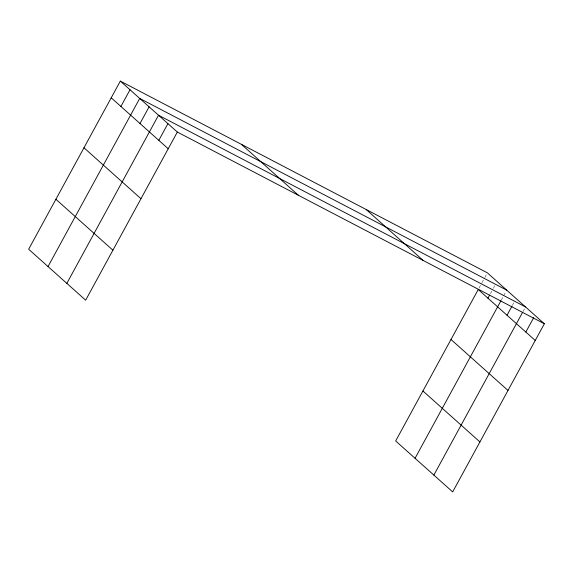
<?xml version="1.0" encoding="UTF-8"?>
<svg xmlns="http://www.w3.org/2000/svg" width="573" height="573" viewBox="0 0 573 573"><rect width="100%" height="100%" fill="white"/><g stroke="black" fill="none" stroke-linecap="round" stroke-linejoin="round"><path stroke-width="0.43" stroke-dasharray="2.87 2.15" d="M479.064 288.004L481.549 283.449M481.965 282.69L484.45 278.134M484.858 277.375L486.513 274.338M490.416 293.627L492.895 289.071M493.31 288.312L494.965 285.275M501.346 300.008L505.902 291.664M512.405 305.38L514.891 300.825M523.056 311.511L525.126 307.715"/><path stroke-width="0.86" d="M120.323 81.094L28.65 249.234L85.656 300.18L177.329 132.041L120.323 81.094L487.344 272.82L544.35 323.766L452.677 491.906L395.671 440.959L478.24 289.523L535.246 340.469M120.91 106.456L130.014 89.76M48.032 266.552L139.705 98.42L506.725 290.146M140.005 123.524L149.109 106.822M66.848 283.363L158.513 115.23L525.541 306.956M158.814 140.335L167.918 123.632M487.931 298.182L489.586 295.145M415.053 458.278L500.931 300.768M507.026 315.25L511.99 306.14M433.868 475.089L522.64 312.271M525.842 332.061L533.699 317.635M177.329 132.041L544.35 323.766M366.226 209.553L423.232 260.5M241.441 144.367L298.447 195.307M450.994 339.495L508 390.442M111.219 97.797L168.218 148.744M422.917 390.987L479.923 441.926M83.966 147.77L140.972 198.716M55.896 199.261L112.902 250.2"/></g></svg>
